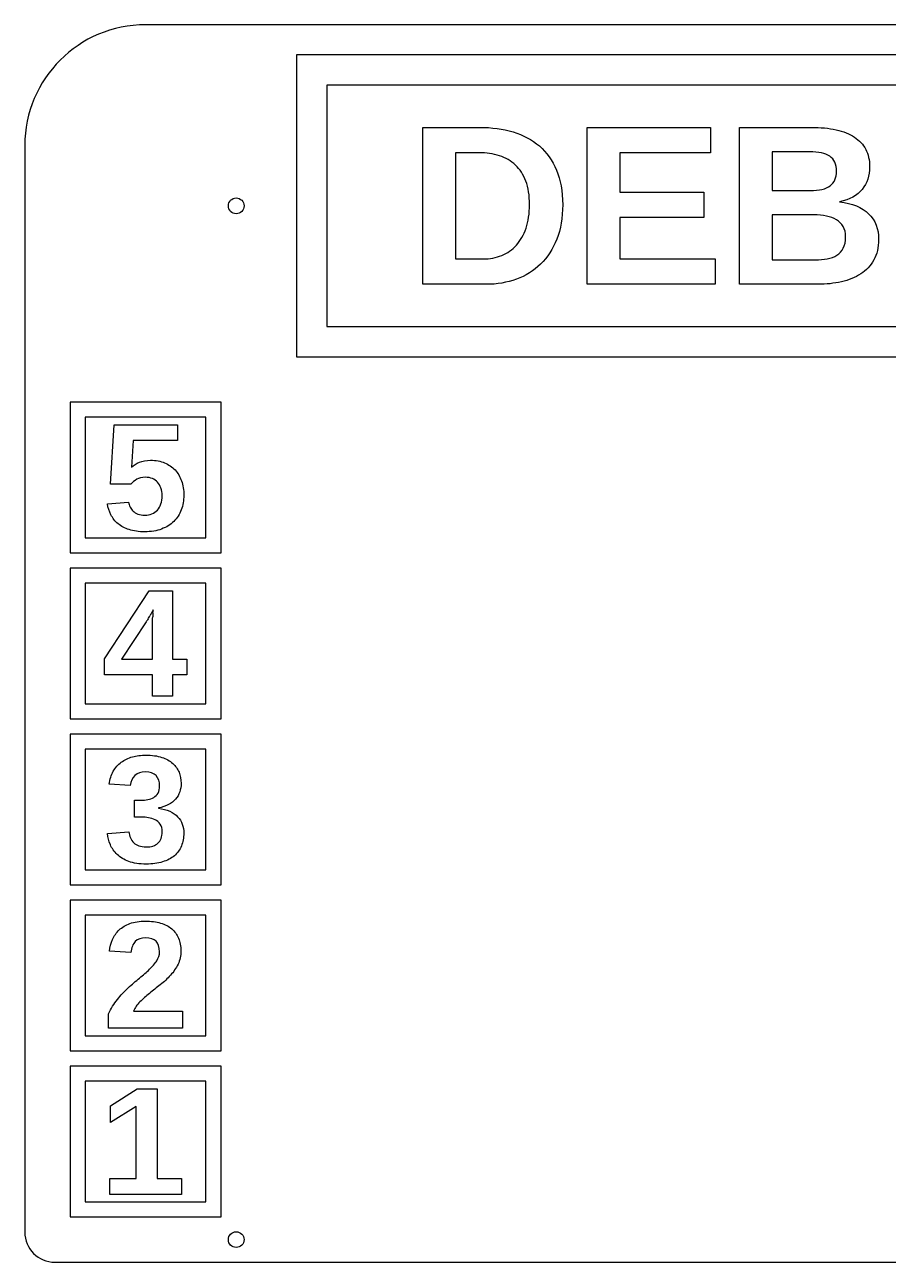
# Model space of a CAD drawing. Header units: millimetres. Extents: x 0 to 290, y 0 to 205.
# Drawn here: x 0 to 142.9, y 0 to 205 of the extents above; entities that cross this region are included whole.
import ezdxf

# ---------------------------------------------------------------- set-up
doc = ezdxf.new("R2010")
doc.units = ezdxf.units.MM
doc.layers.get('0').update_dxf_attribs({"linetype": 'CONTINUOUS', "true_color": 0x000000})

msp = doc.modelspace()

# ---------------------------------------------------------------- linework, layer by layer
for p, q in [((270, 205), (20, 205)), ((245, 200), (45, 200)), ((45, 200), (45, 150)), ((240, 195), (50, 195)), ((50, 195), (50, 155)), ((65.87, 162), (65.87, 188)), ((65.87, 188), (75.28, 188)), ((93.08, 162), (93.08, 188)), ((93.08, 188), (113.52, 188)), ((113.52, 188), (113.52, 183.79)), ((118.3, 162), (118.3, 188)), ((118.3, 188), (130.21, 188)), ((0, 185), (0, 5)), ((75.17, 183.79), (71.31, 183.79)), ((71.31, 183.79), (71.31, 166.21)), ((113.52, 183.79), (98.52, 183.79)), ((98.52, 183.79), (98.52, 177.26)), ((129.95, 183.96), (123.75, 183.96)), ((123.75, 183.96), (123.75, 177.52)), ((98.52, 177.26), (112.4, 177.26)), ((112.4, 177.26), (112.4, 173.05)), ((123.75, 177.52), (129.99, 177.52)), ((112.4, 173.05), (98.52, 173.05)), ((98.52, 173.05), (98.52, 166.21)), ((130.65, 173.5), (123.75, 173.5)), ((123.75, 173.5), (123.75, 166.04)), ((71.31, 166.21), (75.93, 166.21)), ((98.52, 166.21), (114.28, 166.21)), ((114.28, 166.21), (114.28, 162)), ((123.75, 166.04), (130.85, 166.04)), ((76.39, 162), (65.87, 162)), ((114.28, 162), (93.08, 162)), ((131.31, 162), (118.3, 162)), ((50, 155), (240, 155)), ((45, 150), (245, 150)), ((32.5, 142.5), (7.5, 142.5)), ((7.5, 142.5), (7.5, 117.5)), ((32.5, 117.5), (32.5, 142.5)), ((30, 140), (10, 140)), ((10, 140), (10, 120)), ((30, 120), (30, 140)), ((14.18, 128.9), (14.79, 138.75)), ((14.79, 138.75), (25.31, 138.75)), ((25.31, 138.75), (25.31, 136.15)), ((17.96, 136.15), (17.67, 131.73)), ((25.31, 136.15), (17.96, 136.15)), ((17.58, 128.9), (14.18, 128.9)), ((13.67, 125.62), (17.16, 125.91)), ((10, 120), (30, 120)), ((7.5, 117.5), (32.5, 117.5)), ((32.5, 115), (7.5, 115)), ((7.5, 115), (7.5, 90)), ((32.5, 90), (32.5, 115)), ((30, 112.5), (10, 112.5)), ((10, 112.5), (10, 92.5)), ((13.19, 99.94), (20.58, 111.25)), ((20.58, 111.25), (24.48, 111.25)), ((24.48, 111.25), (24.48, 99.91)), ((30, 92.5), (30, 112.5)), ((20.09, 106.08), (16.03, 99.91)), ((21.15, 99.91), (21.15, 105.64)), ((13.19, 97.31), (13.19, 99.94)), ((16.03, 99.91), (21.15, 99.91)), ((24.48, 99.91), (26.81, 99.91)), ((26.81, 99.91), (26.81, 97.31)), ((21.15, 97.31), (13.19, 97.31)), ((21.15, 93.75), (21.15, 97.31)), ((24.48, 97.31), (24.48, 93.75)), ((26.81, 97.31), (24.48, 97.31)), ((10, 92.5), (30, 92.5)), ((24.48, 93.75), (21.15, 93.75)), ((7.5, 90), (32.5, 90)), ((32.5, 87.5), (7.5, 87.5)), ((7.5, 87.5), (7.5, 62.5)), ((32.5, 62.5), (32.5, 87.5)), ((30, 85), (10, 85)), ((10, 85), (10, 65)), ((30, 65), (30, 85)), ((17.47, 78.95), (13.98, 79.19)), ((18.17, 73.73), (18.17, 76.55)), ((18.17, 76.55), (19.32, 76.55)), ((22.14, 75.25), (22.14, 75.2)), ((19.39, 73.73), (18.17, 73.73)), ((13.68, 71.01), (17.23, 71.32)), ((10, 65), (30, 65)), ((7.5, 62.5), (32.5, 62.5)), ((32.5, 60), (7.5, 60)), ((7.5, 60), (7.5, 35)), ((32.5, 35), (32.5, 60)), ((30, 57.5), (10, 57.5)), ((10, 57.5), (10, 37.5)), ((30, 37.5), (30, 57.5)), ((17.54, 51.32), (14.03, 51.52)), ((13.88, 38.75), (13.88, 41.17)), ((18, 41.62), (26.12, 41.62)), ((26.12, 41.62), (26.12, 38.75)), ((10, 37.5), (30, 37.5)), ((26.12, 38.75), (13.88, 38.75)), ((7.5, 35), (32.5, 35)), ((32.5, 32.5), (7.5, 32.5)), ((7.5, 32.5), (7.5, 7.5)), ((32.5, 7.5), (32.5, 32.5)), ((30, 30), (10, 30)), ((10, 30), (10, 10)), ((14.22, 25.91), (18.6, 28.75)), ((18.6, 28.75), (21.91, 28.75)), ((21.91, 28.75), (21.91, 13.85)), ((30, 10), (30, 30)), ((14.22, 23.16), (14.22, 25.91)), ((18.42, 25.78), (14.22, 23.16)), ((18.42, 13.85), (18.42, 25.78)), ((14.08, 11.25), (14.08, 13.85)), ((14.08, 13.85), (18.42, 13.85)), ((21.91, 13.85), (25.92, 13.85)), ((25.92, 13.85), (25.92, 11.25)), ((25.92, 11.25), (14.08, 11.25)), ((10, 10), (30, 10)), ((7.5, 7.5), (32.5, 7.5)), ((5, 0), (285, 0))]:
    msp.add_line(p, q)
for centre in [(35, 175), (35, 3.75)]:
    msp.add_circle(centre, 1.3)
for centre, radius, start, end in [((20, 185), 20, 90, 180), ((7.93, 114.49), 14.78, 327.6442, 330.2543), ((858.21, 61.94), 838.24, 176.87903, 176.92617), ((404.19, -435.15), 614.18, 128.43072, 128.64473), ((5, 5), 5, 180, 270)]:
    msp.add_arc(centre, radius, start, end)
for points in [[(75.28, 188), (77.3, 188), (79.15, 187.75), (80.83, 187.24)], [(80.83, 187.24), (82.52, 186.74), (83.97, 185.97), (85.19, 184.92)], [(130.21, 188), (131.74, 188), (133.11, 187.87), (134.31, 187.6)], [(134.31, 187.6), (135.51, 187.34), (136.52, 186.94), (137.35, 186.39)], [(85.19, 184.92), (86.41, 183.87), (87.35, 182.54), (88.03, 180.93)], [(137.35, 186.39), (138.17, 185.85), (138.79, 185.17), (139.22, 184.36)], [(78.57, 183.29), (77.55, 183.63), (76.41, 183.79), (75.17, 183.79)], [(81.22, 181.75), (80.48, 182.45), (79.6, 182.96), (78.57, 183.29)], [(133.26, 183.22), (132.51, 183.71), (131.41, 183.96), (129.95, 183.96)], [(134.37, 180.73), (134.37, 181.9), (134, 182.73), (133.26, 183.22)], [(139.22, 184.36), (139.64, 183.54), (139.86, 182.58), (139.86, 181.47)], [(82.95, 179.09), (82.54, 180.17), (81.96, 181.06), (81.22, 181.75)], [(88.03, 180.93), (88.71, 179.32), (89.05, 177.41), (89.05, 175.19)], [(133.33, 178.32), (134.03, 178.86), (134.37, 179.66), (134.37, 180.73)], [(139.86, 181.47), (139.86, 179.99), (139.45, 178.75), (138.63, 177.73)], [(83.56, 175.19), (83.56, 176.71), (83.36, 178.01), (82.95, 179.09)], [(129.99, 177.52), (131.52, 177.52), (132.64, 177.79), (133.33, 178.32)], [(138.63, 177.73), (137.81, 176.72), (136.57, 176.03), (134.89, 175.68)], [(82.98, 171.3), (83.37, 172.42), (83.56, 173.72), (83.56, 175.19)], [(89.05, 175.19), (89.05, 173.03), (88.72, 171.13), (88.07, 169.48)], [(134.89, 175.68), (137, 175.43), (138.6, 174.77), (139.7, 173.69)], [(132.71, 173.31), (132.07, 173.44), (131.39, 173.5), (130.65, 173.5)], [(134.37, 172.7), (133.89, 172.99), (133.34, 173.19), (132.71, 173.31)], [(135.48, 171.58), (135.21, 172.04), (134.84, 172.42), (134.37, 172.7)], [(139.7, 173.69), (140.8, 172.61), (141.35, 171.19), (141.35, 169.42)], [(81.38, 168.49), (82.06, 169.24), (82.6, 170.18), (82.98, 171.3)], [(135.89, 169.84), (135.89, 170.53), (135.75, 171.11), (135.48, 171.58)], [(78.96, 166.78), (79.89, 167.16), (80.7, 167.73), (81.38, 168.49)], [(88.07, 169.48), (87.42, 167.84), (86.52, 166.46), (85.39, 165.36)], [(135.5, 168), (135.76, 168.49), (135.89, 169.1), (135.89, 169.84)], [(141.35, 169.42), (141.35, 168.1), (141.08, 166.97), (140.56, 166.03)], [(75.93, 166.21), (77.02, 166.21), (78.03, 166.4), (78.96, 166.78)], [(130.85, 166.04), (131.56, 166.04), (132.23, 166.1), (132.84, 166.22)], [(132.84, 166.22), (133.46, 166.33), (133.99, 166.54), (134.44, 166.83)], [(134.44, 166.83), (134.89, 167.12), (135.24, 167.51), (135.5, 168)], [(85.39, 165.36), (84.26, 164.25), (82.92, 163.41), (81.38, 162.85)], [(140.56, 166.03), (140.03, 165.09), (139.3, 164.32), (138.39, 163.73)], [(81.38, 162.85), (79.83, 162.28), (78.17, 162), (76.39, 162)], [(135.19, 162.42), (133.97, 162.14), (132.68, 162), (131.31, 162)], [(138.39, 163.73), (137.47, 163.13), (136.4, 162.69), (135.19, 162.42)], [(17.67, 131.73), (18.02, 132.04), (18.46, 132.3), (18.99, 132.52)], [(18.99, 132.52), (19.52, 132.74), (20.13, 132.85), (20.84, 132.85)], [(20.84, 132.85), (21.7, 132.85), (22.47, 132.71), (23.15, 132.43)], [(23.15, 132.43), (23.83, 132.15), (24.4, 131.75), (24.88, 131.25)], [(24.88, 131.25), (25.35, 130.74), (25.71, 130.14), (25.96, 129.43)], [(18.53, 129.7), (18.15, 129.48), (17.84, 129.22), (17.58, 128.9)], [(19.96, 130.03), (19.38, 130.03), (18.9, 129.92), (18.53, 129.7)], [(21.13, 129.82), (20.79, 129.96), (20.39, 130.03), (19.96, 130.03)], [(22, 129.21), (21.76, 129.48), (21.47, 129.68), (21.13, 129.82)], [(22.54, 128.26), (22.42, 128.63), (22.23, 128.95), (22, 129.21)], [(25.96, 129.43), (26.2, 128.72), (26.33, 127.94), (26.33, 127.07)], [(22.74, 127), (22.74, 127.46), (22.67, 127.88), (22.54, 128.26)], [(14.26, 123.81), (13.98, 124.37), (13.78, 124.98), (13.67, 125.62)], [(17.16, 125.91), (17.23, 125.63), (17.32, 125.37), (17.44, 125.11)], [(17.44, 125.11), (17.56, 124.86), (17.73, 124.63), (17.94, 124.43)], [(21.96, 124.6), (22.48, 125.16), (22.74, 125.96), (22.74, 127)], [(26.33, 127.07), (26.33, 126.2), (26.19, 125.39), (25.91, 124.65)], [(15.44, 122.34), (14.94, 122.75), (14.55, 123.25), (14.26, 123.81)], [(17.94, 124.43), (18.16, 124.23), (18.42, 124.07), (18.74, 123.95)], [(18.74, 123.95), (19.05, 123.83), (19.43, 123.77), (19.88, 123.77)], [(19.88, 123.77), (20.75, 123.77), (21.44, 124.05), (21.96, 124.6)], [(25.91, 124.65), (25.63, 123.91), (25.22, 123.26), (24.67, 122.72)], [(17.28, 121.36), (16.56, 121.59), (15.94, 121.92), (15.44, 122.34)], [(19.85, 121), (18.87, 121), (18.01, 121.12), (17.28, 121.36)], [(22.64, 121.46), (21.84, 121.15), (20.9, 121), (19.85, 121)], [(24.67, 122.72), (24.13, 122.18), (23.45, 121.76), (22.64, 121.46)], [(21.06, 107.7), (20.97, 107.53), (20.87, 107.35), (20.76, 107.16)], [(21.26, 108.1), (21.22, 108), (21.15, 107.87), (21.06, 107.7)], [(21.16, 106.19), (21.16, 106.42), (21.17, 106.65), (21.18, 106.89)], [(21.22, 107.58), (21.23, 107.8), (21.24, 107.97), (21.26, 108.1)], [(20.41, 106.58), (20.29, 106.39), (20.19, 106.23), (20.09, 106.08)], [(21.15, 105.64), (21.15, 105.78), (21.15, 105.96), (21.16, 106.19)], [(14.65, 81.33), (15, 81.93), (15.45, 82.43), (15.98, 82.83)], [(15.98, 82.83), (16.52, 83.23), (17.13, 83.53), (17.83, 83.72)], [(17.83, 83.72), (18.52, 83.91), (19.26, 84.01), (20.04, 84.01)], [(20.04, 84.01), (21.06, 84.01), (21.95, 83.89), (22.68, 83.64)], [(22.68, 83.64), (23.42, 83.39), (24.02, 83.06), (24.5, 82.63)], [(24.5, 82.63), (24.97, 82.21), (25.32, 81.72), (25.54, 81.16)], [(13.98, 79.19), (14.08, 80.01), (14.3, 80.73), (14.65, 81.33)], [(18.23, 80.63), (17.79, 80.23), (17.53, 79.67), (17.47, 78.95)], [(19.98, 81.23), (19.25, 81.23), (18.67, 81.03), (18.23, 80.63)], [(21.73, 80.61), (21.33, 81.02), (20.75, 81.23), (19.98, 81.23)], [(22.33, 78.92), (22.33, 79.64), (22.13, 80.2), (21.73, 80.61)], [(25.54, 81.16), (25.76, 80.59), (25.88, 79.99), (25.88, 79.35)], [(22.06, 77.73), (22.24, 78.04), (22.33, 78.44), (22.33, 78.92)], [(25.65, 77.92), (25.5, 77.48), (25.28, 77.08), (24.97, 76.73)], [(25.88, 79.35), (25.88, 78.84), (25.8, 78.36), (25.65, 77.92)], [(19.32, 76.55), (19.67, 76.55), (20.02, 76.58), (20.38, 76.65)], [(20.38, 76.65), (20.74, 76.71), (21.06, 76.83), (21.35, 77.01)], [(21.35, 77.01), (21.64, 77.18), (21.88, 77.42), (22.06, 77.73)], [(24.97, 76.73), (24.67, 76.38), (24.29, 76.07), (23.81, 75.82)], [(23.81, 75.82), (23.34, 75.57), (22.78, 75.38), (22.14, 75.25)], [(22.14, 75.2), (22.86, 75.12), (23.48, 74.96), (24.01, 74.72)], [(24.01, 74.72), (24.54, 74.47), (24.97, 74.17), (25.31, 73.8)], [(25.31, 73.8), (25.65, 73.44), (25.91, 73.03), (26.07, 72.57)], [(20.5, 73.64), (20.11, 73.7), (19.74, 73.73), (19.39, 73.73)], [(21.58, 73.3), (21.25, 73.47), (20.88, 73.58), (20.5, 73.64)], [(22.42, 72.57), (22.2, 72.89), (21.92, 73.13), (21.58, 73.3)], [(22.75, 71.32), (22.75, 71.84), (22.64, 72.26), (22.42, 72.57)], [(26.07, 72.57), (26.24, 72.11), (26.32, 71.62), (26.32, 71.11)], [(14.17, 69.17), (13.91, 69.77), (13.75, 70.39), (13.68, 71.01)], [(17.23, 71.32), (17.28, 70.95), (17.37, 70.6), (17.51, 70.29)], [(17.51, 70.29), (17.65, 69.98), (17.83, 69.72), (18.06, 69.49)], [(22.05, 69.42), (22.51, 69.83), (22.75, 70.46), (22.75, 71.32)], [(26.32, 71.11), (26.32, 70.31), (26.19, 69.6), (25.93, 68.96)], [(15.3, 67.55), (14.8, 68.02), (14.42, 68.56), (14.17, 69.17)], [(18.06, 69.49), (18.29, 69.27), (18.58, 69.1), (18.91, 68.98)], [(18.91, 68.98), (19.25, 68.86), (19.64, 68.8), (20.1, 68.8)], [(20.1, 68.8), (20.93, 68.8), (21.59, 69), (22.05, 69.42)], [(25.93, 68.96), (25.67, 68.33), (25.28, 67.79), (24.76, 67.34)], [(17.22, 66.4), (16.44, 66.69), (15.8, 67.07), (15.3, 67.55)], [(20.11, 65.96), (18.97, 65.96), (18.01, 66.11), (17.22, 66.4)], [(22.81, 66.32), (22.04, 66.08), (21.14, 65.96), (20.11, 65.96)], [(24.76, 67.34), (24.23, 66.9), (23.59, 66.56), (22.81, 66.32)], [(15.63, 55.05), (16.11, 55.5), (16.71, 55.86), (17.42, 56.12)], [(17.42, 56.12), (18.14, 56.38), (18.99, 56.51), (19.99, 56.51)], [(19.99, 56.51), (20.93, 56.51), (21.77, 56.4), (22.49, 56.18)], [(22.49, 56.18), (23.22, 55.96), (23.84, 55.64), (24.33, 55.22)], [(14.03, 51.52), (14.11, 52.21), (14.28, 52.85), (14.53, 53.46)], [(14.53, 53.46), (14.79, 54.06), (15.16, 54.59), (15.63, 55.05)], [(20.01, 53.73), (19.27, 53.73), (18.7, 53.53), (18.3, 53.13)], [(21.73, 53.17), (21.34, 53.54), (20.77, 53.73), (20.01, 53.73)], [(24.33, 55.22), (24.83, 54.8), (25.21, 54.28), (25.46, 53.67)], [(25.46, 53.67), (25.72, 53.06), (25.85, 52.37), (25.85, 51.59)], [(18.3, 53.13), (17.91, 52.72), (17.65, 52.12), (17.54, 51.32)], [(22.31, 51.45), (22.31, 52.22), (22.11, 52.8), (21.73, 53.17)], [(21.85, 49.94), (22.16, 50.41), (22.31, 50.91), (22.31, 51.45)], [(25.85, 51.59), (25.85, 50.77), (25.69, 50.03), (25.37, 49.37)], [(20.65, 48.53), (21.14, 49), (21.54, 49.47), (21.85, 49.94)], [(25.37, 49.37), (25.04, 48.71), (24.63, 48.1), (24.12, 47.54)], [(18.99, 47.08), (19.6, 47.58), (20.16, 48.06), (20.65, 48.53)], [(24.12, 47.54), (23.62, 46.98), (23.06, 46.46), (22.44, 45.97)], [(15.33, 43.53), (15.9, 44.22), (16.5, 44.87), (17.12, 45.45)], [(17.12, 45.45), (17.75, 46.03), (18.37, 46.58), (18.99, 47.08)], [(13.88, 41.17), (14.27, 42.04), (14.76, 42.83), (15.33, 43.53)], [(19.06, 43.13), (18.59, 42.66), (18.23, 42.16), (18, 41.62)], [(20.65, 44.54), (20.07, 44.07), (19.54, 43.61), (19.06, 43.13)]]:
    msp.add_open_spline(points, degree=3)

doc.saveas('drawing.dxf')
